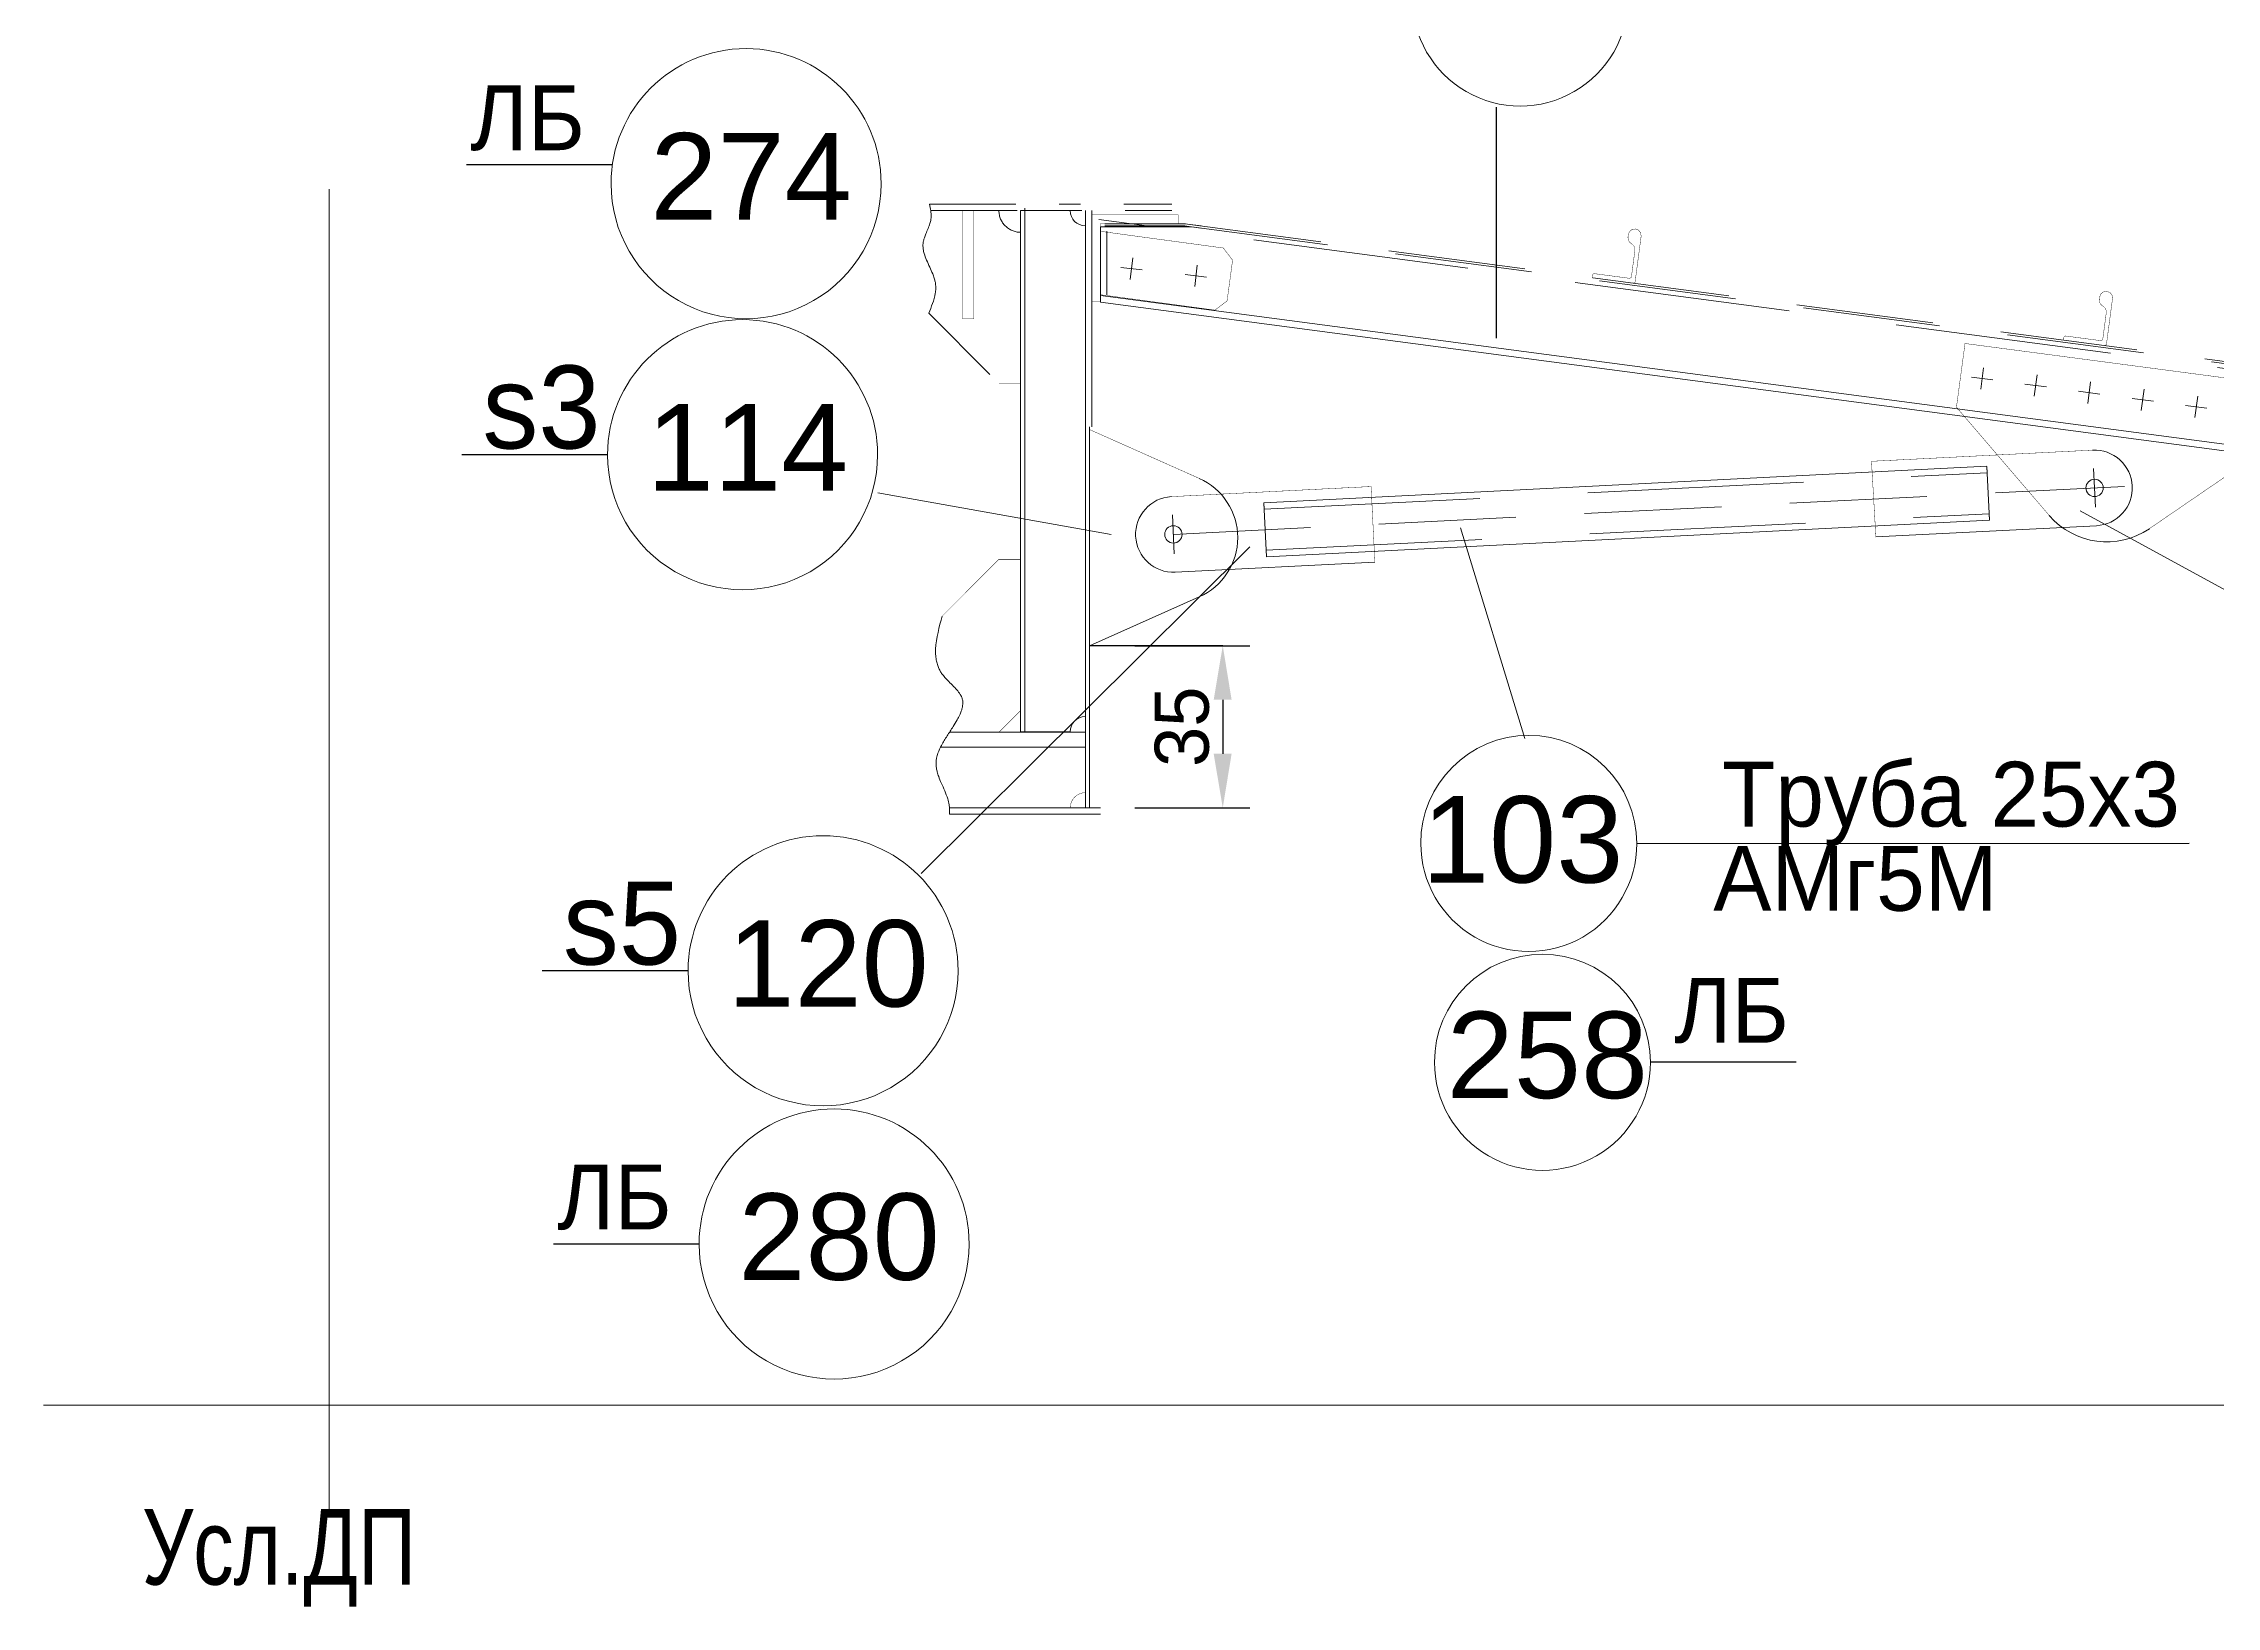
# Model space of a CAD drawing. Header units: millimetres. Extents: x 42007 to 66124, y -556 to 6894.
# Drawn here: x 58397 to 59403, y 4823 to 5547 of the extents above; entities that cross this region are included whole.
import ezdxf
from ezdxf.enums import TextEntityAlignment as Align

# ---------------------------------------------------------------- set-up
doc = ezdxf.new("R2010")
doc.units = ezdxf.units.MM
for name, pattern in [('K5LT32769', [0]), ('K5LT32781', [90, 40, -20, 10, -20]), ('K5LT32782', [150, 100, -50]), ('K5LT32783', [75, 50, -25]), ('K5LT32784', [95.25, 63.5, -31.75]), ('K5LT32785', [95.25, 63.5, -31.75]), ('K5LT32786', [25.318241, 20.818241, -1.5, 1.5, -1.5])]:
    doc.linetypes.add(name, pattern=pattern)
doc.layers.get('Defpoints').update_dxf_attribs({"color": 250})
doc.layers.add('pen_7', color=1, linetype='Continuous')
doc.styles.add('style5', font='arial.ttf', dxfattribs={"height": 3})
doc.dimstyles.new('ISO-10', dxfattribs={"dimscale": 10, "dimtxt": 2.5, "dimasz": 2.5, "dimexe": 1.25, "dimexo": 0, "dimtad": 1, "dimdec": 0, "dimtxsty": 'Standard', "dimcen": 2.5, "dimclrd": 7, "dimclre": 7, "dimclrt": 6, "dimadec": 0, "dimazin": 0, "dimtfac": 1, "dimtdec": 0, "dimtmove": 0, "dimatfit": 3, "dimfxl": 1, "dimarcsym": 0})

# ---------------------------------------------------------------- blocks, each defined once
blk = doc.blocks.new('*D426')
at = {"color": 7, "lineweight": -2, "transparency": 16777216}
for p, q in [((58901.8, 5267.9), (58955, 5267.9)), ((58942.5, 5242.9), (58942.5, 5217.9)), ((58901.8, 5192.9), (58955, 5192.9))]:
    blk.add_line(p, q, dxfattribs=at)
at = {"color": 7, "transparency": 16777216}
for points in [[(58938.3, 5242.9), (58946.6, 5242.9), (58942.5, 5267.9)], [(58938.3, 5217.9), (58946.6, 5217.9), (58942.5, 5192.9)]]:
    blk.add_solid(points, dxfattribs=at)
at = {"layer": 'Defpoints', "color": 0, "transparency": 16777216}
for p in [(58901.8, 5267.9), (58901.8, 5192.9), (58942.5, 5192.9)]:
    blk.add_point(p, dxfattribs=at)
at = {"color": 6, "transparency": 16777216, "insert": (58923.7, 5230.4), "char_height": 25, "attachment_point": 5, "rotation": 90}
blk.add_mtext('35', dxfattribs=at)

msp = doc.modelspace()

# ---------------------------------------------------------------- linework, layer by layer
at = {"color": 0}
for p, q in [((59069.009, 5517.047), (59069.009, 5410.253)), ((58659.959, 5490.456), (58592.47, 5490.456)), ((58657.728, 5356.279), (58590.239, 5356.279)), ((58942.466, 5267.903), (58880.89, 5267.903)), ((59134.163, 5176.398), (59389.858, 5176.52)), ((58694.995, 5117.477), (58627.505, 5117.477)), ((59207.988, 5075.136), (59140.499, 5075.136)), ((58700.109, 4991.046), (58632.619, 4991.046))]:
    msp.add_line(p, q, dxfattribs=at)
at = {"color": 7, "linetype": 'K5LT32769', "lineweight": 18}
for p, q in [((58528.894, 4866.975), (58528.894, 5479.088)), ((58871.89, 5469.22), (58848.89, 5469.22)), ((58848.89, 5227.903), (58848.89, 5469.22)), ((58850.89, 5227.903), (58850.89, 5470.387)), ((58878.89, 5369.22), (58878.89, 5469.22)), ((58881.89, 5369.22), (58881.89, 5469.22)), ((58887.89, 5463.12), (58924.743, 5463.12)), ((58924.89, 5463.135), (58932.559, 5462.12)), ((58928.054, 5461.708), (58885.917, 5461.734)), ((58885.917, 5461.734), (58885.917, 5426.933)), ((58887.89, 5462.12), (58924.743, 5462.12)), ((58924.759, 5462.144), (58932.428, 5461.129)), ((58895.276, 5442.946), (58905.214, 5441.835)), ((58900.801, 5447.36), (58899.69, 5437.422)), ((58930.614, 5444.021), (58929.503, 5434.083)), ((58925.09, 5439.608), (58935.028, 5438.497)), ((58885.917, 5429.959), (59875.194, 5299.095)), ((58885.917, 5426.933), (59875.194, 5296.069)), ((59289.06, 5392.205), (59298.973, 5390.894)), ((59294.672, 5396.506), (59293.361, 5386.593)), ((59319.456, 5393.228), (59318.145, 5383.314)), ((59313.844, 5388.927), (59323.757, 5387.615)), ((59338.628, 5385.648), (59348.541, 5384.337)), ((59344.24, 5389.949), (59342.929, 5380.035)), ((59363.412, 5382.369), (59373.325, 5381.058)), ((59369.024, 5386.671), (59367.713, 5376.757)), ((59393.808, 5383.392), (59392.497, 5373.478)), ((59388.196, 5379.091), (59398.11, 5377.78)), ((58878.89, 5192.903), (58878.89, 5369.22)), ((58880.89, 5192.903), (58880.89, 5369.22)), ((58961.472, 5334.04), (59296.14, 5350.941)), ((59296.142, 5350.898), (59297.403, 5325.929)), ((59296.142, 5350.898), (59296.293, 5347.902)), ((59296.142, 5350.898), (59297.403, 5325.929)), ((59346.517, 5331.938), (59345.604, 5349.915)), ((58782.83, 5338.644), (58890.9, 5319.372)), ((58961.472, 5334.04), (58962.732, 5309.072)), ((58961.472, 5334.04), (58961.624, 5331.044)), ((58961.472, 5334.04), (58962.732, 5309.072)), ((58920.017, 5310.42), (58919.295, 5328.406)), ((58962.733, 5309.072), (59297.401, 5325.967)), ((59082.364, 5225.033), (59052.598, 5322.44)), ((59244.827, 5318.298), (59346.942, 5323.448)), ((59297.401, 5325.929), (59297.25, 5328.926)), ((59339.341, 5330.377), (59457.937, 5265.472)), ((58954.98, 5313.599), (58802.877, 5162.488)), ((58962.733, 5309.072), (58962.581, 5312.068)), ((58920.537, 5301.939), (59012.918, 5306.598)), ((58880.89, 5267.903), (58931.635, 5290.497)), ((58878.89, 5220.903), (58811.849, 5220.903)), ((58878.89, 5227.903), (58816.006, 5227.903)), ((58871.89, 5228.07), (58848.89, 5228.07)), ((58878.89, 5199.903), (58878.89, 5227.903)), ((58878.89, 5202.561), (58878.89, 5227.737)), ((58815.999, 5192.903), (58885.89, 5192.903)), ((58815.999, 5189.903), (58885.89, 5189.903)), ((58396.593, 4916.418), (59627.935, 4916.418))]:
    msp.add_line(p, q, dxfattribs=at)
at = {"color": 7, "linetype": 'K5LT32781', "lineweight": 18}
for p, q in [((58806.721, 5472.22), (58918.89, 5472.22)), ((58807.321, 5469.22), (58918.89, 5469.22)), ((58806.397, 5421.713), (58838.89, 5389.22))]:
    msp.add_line(p, q, dxfattribs=at)
at = {"color": 7, "linetype": 'K5LT32782', "lineweight": 18}
for p, q in [((59948.221, 5324.521), (58885.078, 5465.157)), ((58885.89, 5430.23), (58885.89, 5459.65)), ((58888.89, 5430.23), (58888.89, 5459.65)), ((58961.624, 5331.044), (59296.291, 5347.939)), ((58962.581, 5312.068), (59297.25, 5328.963))]:
    msp.add_line(p, q, dxfattribs=at)
at = {"color": 7, "linetype": 'K5LT32785', "lineweight": 0}
for p, q in [((58924.999, 5463.112), (59720.993, 5357.823)), ((58928.053, 5461.708), (59720.993, 5356.815))]:
    msp.add_line(p, q, dxfattribs=at)
at = {"color": 7, "linetype": 'K5LT32784', "lineweight": 18}
msp.add_line((58919.656, 5319.413), (59359.977, 5341.628), dxfattribs=at)
at = {"color": 7, "linetype": 'K5LT32786', "const_width": 0.18}
msp.add_lwpolyline([(58827.24, 5469.22), (58821.966, 5469.22), (58821.966, 5419.22), (58827.24, 5419.22), (58827.24, 5469.22)], dxfattribs=at)
at = {"color": 7, "linetype": 'K5LT32769', "const_width": 0.18}
for points in [[(58921.89, 5467.221), (58921.89, 5463.221), (58885.89, 5463.221), (58885.89, 5427.221), (58881.89, 5427.221), (58881.89, 5467.221), (58921.89, 5467.221)], [(59133.368, 5436.162), (59136.175, 5457.377), (59135.973, 5458.917), (59135.028, 5460.15), (59133.594, 5460.745), (59132.054, 5460.543), (59130.822, 5459.598), (59130.227, 5458.164), (59130.076, 5457.028), (59130.135, 5455.929), (59130.585, 5454.925), (59131.368, 5454.151), (59132.001, 5453.722), (59132.784, 5452.948), (59133.235, 5451.944), (59133.293, 5450.845), (59131.648, 5438.407), (59130.974, 5437.891), (59114.319, 5440.094), (59113.646, 5439.578), (59113.462, 5438.19), (59132.695, 5435.646), (59133.368, 5436.162)], [(58888.89, 5429.916), (58938.899, 5423.182), (58944.52, 5427.47)], [(59351.568, 5407.298), (59354.375, 5428.513), (59354.173, 5430.053), (59353.228, 5431.286), (59351.794, 5431.881), (59350.254, 5431.679), (59349.022, 5430.734), (59348.427, 5429.3), (59348.276, 5428.164), (59348.334, 5427.065), (59348.785, 5426.06), (59349.568, 5425.286), (59350.201, 5424.858), (59350.984, 5424.084), (59351.435, 5423.08), (59351.493, 5421.981), (59349.848, 5409.543), (59349.174, 5409.027), (59332.519, 5411.23), (59331.846, 5410.714), (59331.662, 5409.326), (59350.895, 5406.782), (59351.568, 5407.298)], [(59286.104, 5407.751), (59282.141, 5378.286), (59325.098, 5328.166)], [(59371.434, 5322.055), (59425.893, 5359.309), (59429.856, 5388.741), (59286.104, 5407.751)], [(58931.635, 5345.309), (58880.89, 5367.903), (58880.89, 5267.903)], [(59345.179, 5358.405), (59242.808, 5353.24), (59244.827, 5318.298)], [(59012.918, 5306.598), (59011.155, 5341.559), (58918.773, 5336.89)], [(58815.986, 5227.872), (58838.89, 5227.872), (58848.89, 5237.872), (58848.89, 5307.872), (58838.89, 5307.872), (58812.545, 5281.527)], [(58871.89, 5192.903), (58872.025, 5194.269), (58872.423, 5195.582), (58873.07, 5196.792), (58873.94, 5197.853), (58875.001, 5198.724), (58876.211, 5199.37), (58877.524, 5199.769), (58878.89, 5199.903)]]:
    msp.add_lwpolyline(points, dxfattribs=at)
at = {"color": 7, "linetype": 'K5LT32781', "const_width": 0.18}
msp.add_lwpolyline([(58838.89, 5389.22), (58848.89, 5389.22), (58848.89, 5459.22)], dxfattribs=at)
at = {"color": 7, "linetype": 'K5LT32783', "const_width": 0.18}
msp.add_lwpolyline([(58885.89, 5459.65), (58942.761, 5451.926), (58947.05, 5446.304), (58944.518, 5427.475), (58938.896, 5423.186), (58885.922, 5430.314), (58885.89, 5459.65)], dxfattribs=at)
at = {"color": 7, "linetype": 'K5LT32769', "lineweight": 18}
for centre in [(59346.061, 5340.926), (58919.656, 5319.413)]:
    msp.add_circle(centre, 4, dxfattribs=at)
for centre, radius, start, end in [((59080.191, 5567.615), 50, 179.999977, 0), ((58721.842, 5481.693), 62.5, 0, 179.999977), ((58721.842, 5481.693), 62.5, 179.999977, 0), ((58878.89, 5469.22), 7, 180.000004, 270), ((58924.743, 5459.22), 3.9, 86.233071, 90), ((58924.743, 5459.22), 3.9, 82.464137, 86.233042), ((58924.743, 5459.22), 2.9, 86.232559, 90), ((58924.743, 5459.22), 2.9, 82.463368, 86.232609), ((58720.228, 5356.279), 62.5, 0, 179.999977), ((58720.228, 5356.279), 62.5, 179.999977, 0), ((59346.061, 5340.926), 17.501, 47.889682, 92.88971), ((59346.061, 5340.926), 17.5, 2.887417, 47.887831), ((58919.433, 5317.903), 30, 359.999854, 65.999142), ((59346.061, 5340.926), 17.501, 317.888947, 2.889041), ((58919.656, 5319.413), 17.499, 92.893425, 182.890117), ((59351.673, 5350.942), 35, 220.598867, 304.375399), ((59346.061, 5340.926), 17.501, 272.886012, 317.886344), ((58919.656, 5319.413), 17.499, 182.890126, 272.886902), ((58919.433, 5317.903), 30, 294.000595, 359.99986), ((58878.89, 5228.07), 7, 90, 179.999996), ((59084.163, 5176.398), 50, 0, 179.999977), ((58757.495, 5117.477), 62.5, 0, 179.999977), ((59084.163, 5176.398), 50, 179.999977, 0), ((59090.499, 5075.136), 50, 0, 179.999977), ((58757.495, 5117.477), 62.5, 179.999977, 0), ((59090.499, 5075.136), 50, 179.999977, 0), ((58762.609, 4991.046), 62.5, 0, 179.999977), ((58762.609, 4991.046), 62.5, 179.999977, 0)]:
    msp.add_arc(centre, radius, start, end, dxfattribs=at)
at = {"color": 7, "linetype": 'K5LT32781', "lineweight": 18}
msp.add_arc((58848.89, 5469.22), 10, 180.000004, 270, dxfattribs=at)
at = {"color": 7, "linetype": 'K5LT32769', "lineweight": 18}
for points, knots in [([(58806.397, 5421.713), (58807.58, 5424.688), (58809.191, 5428.424), (58809.675, 5432.935), (58809.64, 5434.729), (58809.402, 5436.354), (58808.941, 5438.114), (58808.112, 5440.385), (58806.848, 5443.161), (58805.411, 5446.219), (58804.348, 5448.992), (58803.839, 5451.193), (58803.701, 5452.78), (58803.761, 5454.081), (58803.986, 5455.345), (58804.414, 5456.83), (58805.141, 5458.713), (58806.094, 5460.901), (58806.941, 5463.111), (58807.406, 5464.974), (58807.543, 5466.444), (58807.51, 5467.789), (58807.278, 5469.721), (58806.942, 5471.223), (58806.721, 5472.22)], [0, 0, 0, 0, 4.43014307, 5.41030332, 6.17561309, 6.87309678, 7.64723828, 8.65601174, 10.16853437, 11.80885873, 13.27109745, 14.21114886, 14.88282258, 15.43908446, 15.98435573, 16.63178967, 17.54479506, 18.73756315, 19.89052641, 20.7716854, 21.34781813, 21.9008151, 22.60522173, 24, 24, 24, 24]), ([(58812.545, 5281.527), (58811.317, 5276.595), (58809.483, 5270.474), (58809.569, 5263.425), (58809.932, 5260.873), (58810.496, 5258.804), (58811.224, 5257.036), (58812.104, 5255.458), (58813.202, 5253.939), (58814.764, 5252.177), (58816.765, 5250.206), (58818.878, 5248.118), (58820.413, 5246.321), (58821.272, 5244.949), (58821.702, 5244.017), (58821.965, 5243.191), (58822.132, 5242.312), (58822.193, 5241.324), (58822.118, 5240.201), (58821.878, 5238.933), (58821.426, 5237.46), (58820.67, 5235.653), (58819.425, 5233.283), (58817.437, 5230.065), (58814.874, 5226.209), (58812.394, 5222.145), (58810.788, 5218.695), (58810.047, 5216.128), (58809.782, 5214.323), (58809.767, 5212.755), (58809.94, 5211.151), (58810.337, 5209.33), (58811.081, 5207.026), (58812.287, 5204.125), (58813.814, 5200.772), (58815.123, 5197.446), (58815.837, 5194.645), (58816.084, 5192.227), (58816.027, 5190.743), (58815.999, 5189.903)], [0, 0, 0, 0, 6.02789926, 7.27304455, 8.22097106, 9.0338036, 9.77519993, 10.45061142, 11.14113831, 11.96331662, 13.20119337, 14.42478465, 15.43747033, 15.9549904, 16.31319567, 16.63453948, 16.96669575, 17.35595663, 17.78879672, 18.28009835, 18.86187876, 19.58714305, 20.56649553, 21.98953272, 24.00796457, 25.98168489, 27.55094824, 28.43959066, 29.09698591, 29.67805149, 30.26828026, 30.97941391, 31.85443488, 33.0956787, 34.64980055, 36.16416483, 37.26807783, 38.01698572, 39, 39, 39, 39])]:
    msp.add_open_spline(points, degree=3, knots=knots, dxfattribs=at)

# ---------------------------------------------------------------- texts
at = {"color": 7, "attachment_point": 1, "style": 'style5'}
for s, insert, char_height in [('\\H3.5;\\W0.965;\\Q15;\\Q0;\\H30.00;ЛБ', (58594.201, 5527.204), 3), ('{\\H12.8x;\\W0.965;s3}', (58599.793, 5397.565), 3), ('{\\H10x;\\W0.965;Труба 25х3}', (59173.591, 5214.203), 3), ('{\\H10x;\\W0.965;АМг5М}', (59169.559, 5175.255), 3), ('{\\H12.8x;\\W0.965;s5}', (58637.06, 5158.763), 3), ('\\H3.5;\\W0.965;\\Q15;\\Q0;\\H30.00;ЛБ', (59151.516, 5114.182), 3), ('\\H3.5;\\W0.965;\\Q15;\\Q0;\\H30.00;ЛБ', (58634.35, 5027.794), 3), ('\\H3.5;\\W0.965;\\Q15;\\Q0;\\W0.765;\\H35.00;Усл.ДП', (58442.185, 4868.436), 2.4)]:
    msp.add_mtext(s, dxfattribs=dict(at, insert=insert, char_height=char_height))
at = {"layer": 'pen_7', "color": 2, "linetype": 'Continuous', "style": 'style5'}
for s, p in [('274', (58724.125, 5485.115)), ('114', (58722.511, 5359.702)), ('103', (59081.324, 5178.305)), ('120', (58759.778, 5120.9)), ('258', (59092.782, 5078.559)), ('280', (58764.892, 4994.468))]:
    msp.add_text(s, height=40, dxfattribs=at).set_placement(p, align=Align.MIDDLE_CENTER)

# ---------------------------------------------------------------- dimensions: what is measured, and where the dimension line sits
at = {"color": 0}
dim = msp.add_aligned_dim(p1=(58901.848, 5267.903), p2=(58901.848, 5192.903), distance=40.618, text='35', dimstyle='ISO-10', override={"dimfxl": 1.25}, dxfattribs=at)
dim.commit()
dim.dimension.update_dxf_attribs({"geometry": '*D426', "text_midpoint": (58923.716, 5230.403)})

doc.saveas('drawing.dxf')
